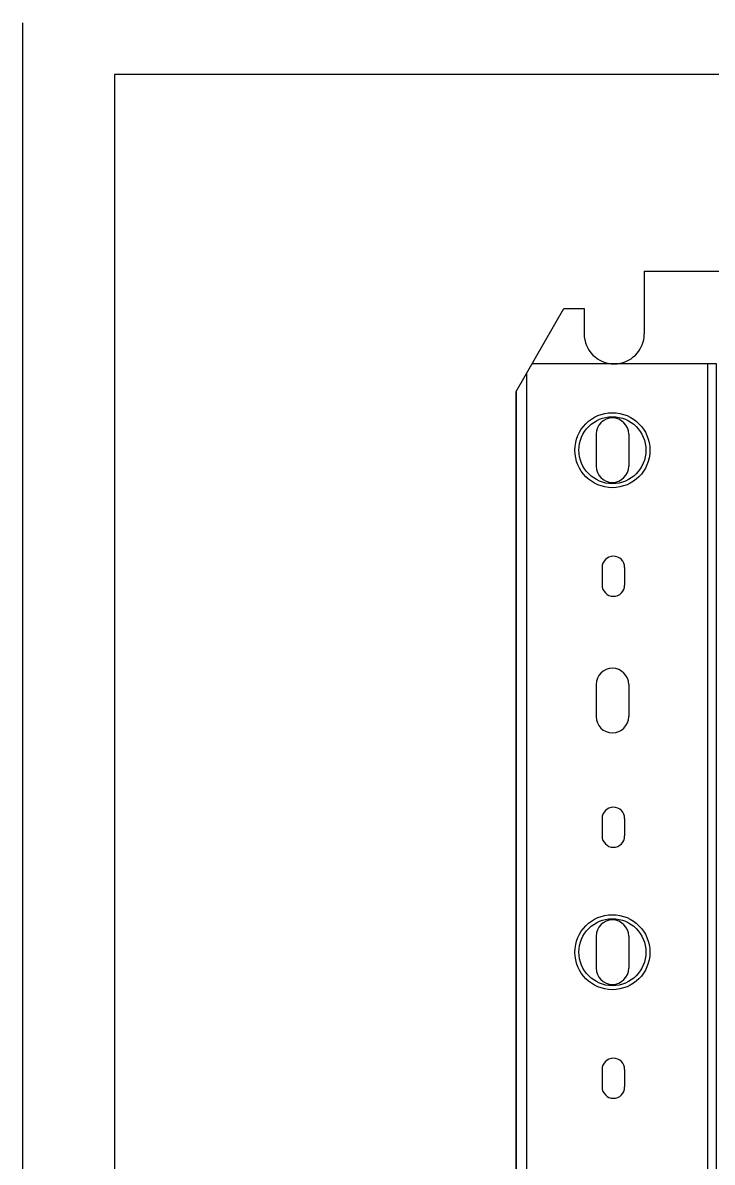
# Model space of a CAD drawing. Header units: inches. Extents: x 2 to 53, y 0 to 38.6.
# Drawn here: x 3.75 to 9.16, y 29.69 to 38.63 of the extents above; entities that cross this region are included whole.
import ezdxf

# ---------------------------------------------------------------- set-up
doc = ezdxf.new("R2010")
doc.units = ezdxf.units.IN
doc.header["$LTSCALE"] = 0.1
doc.header["$MEASUREMENT"] = 0
doc.layers.get('0').update_dxf_attribs({"plot": 0})
doc.layers.add('AC Wiring', color=7, linetype='Continuous')
doc.layers.add('Physical Devices', color=7, linetype='Continuous')
doc.layers.get('0').off()

# ---------------------------------------------------------------- blocks, each defined once
blk = doc.blocks.new('A$C704904594')
at = {"color": 7, "linetype": 'Continuous'}
for p, q in [((0, 28.7402), (0, 28.248)), ((0, 28.7402), (15.6693, 28.7402)), ((-1.0039, 27.7953), (-0.6299, 28.4449)), ((-0.6299, 28.4449), (-0.4724, 28.4449)), ((-0.4724, 28.4449), (-0.4724, 28.248)), ((-1.0039, 0.9449), (-1.0039, 27.7953))]:
    blk.add_line(p, q, dxfattribs=at)
blk.add_arc((-0.2362, 28.248), 0.2362, 180, 0, dxfattribs=at)

msp = doc.modelspace()

# ---------------------------------------------------------------- linework, layer by layer
at = {"layer": 'Physical Devices', "ltscale": 0.1}
for p, q in [((3.75, 1.625), (3.75, 38.625)), ((9.1245, 8.6658), (9.1245, 35.9493)), ((7.703, 8.7401), (7.703, 35.8751)), ((8.247, 35.3971), (8.247, 35.1471)), ((8.503, 35.3971), (8.503, 35.1471)), ((8.294, 34.3521), (8.294, 34.2145)), ((8.471, 34.3521), (8.471, 34.2145)), ((8.247, 33.4332), (8.247, 33.1832)), ((8.503, 33.4332), (8.503, 33.1832)), ((8.294, 32.3833), (8.294, 32.2457)), ((8.471, 32.3833), (8.471, 32.2457)), ((8.247, 31.4591), (8.247, 31.2091)), ((8.503, 31.4591), (8.503, 31.2091)), ((8.294, 30.4141), (8.294, 30.2765)), ((8.471, 30.4141), (8.471, 30.2765))]:
    msp.add_line(p, q, dxfattribs=at)
msp.add_lwpolyline([(4.4688, 38.2188), (4.4688, 2), (52.2813, 2), (52.2813, 38.2188)], close=True, dxfattribs=at)
for points in [[(7.7457, 8.6658), (9.1911, 8.6658), (9.1911, 35.9493), (7.7457, 35.9493)], [(7.6211, 35.7328), (7.6211, 8.8824)]]:
    msp.add_lwpolyline(points, dxfattribs=at)
for centre, radius in [((8.375, 35.2721), 0.2941), ((8.375, 35.2721), 0.2629), ((8.375, 31.3341), 0.2941), ((8.375, 31.3341), 0.2629)]:
    msp.add_circle(centre, radius, dxfattribs=at)
for centre, radius, start, end in [((8.375, 35.3971), 0.128, 360, 180), ((8.375, 35.1471), 0.128, 180, 0), ((8.3825, 34.3521), 0.0885, 0, 180), ((8.3825, 34.2145), 0.0885, 180, 0), ((8.375, 33.4332), 0.128, 0, 180), ((8.375, 33.1832), 0.128, 180, 0), ((8.3825, 32.3833), 0.0885, 0, 180), ((8.3825, 32.2457), 0.0885, 180, 0), ((8.375, 31.4591), 0.128, 360, 180), ((8.375, 31.2091), 0.128, 180, 0), ((8.3825, 30.4141), 0.0885, 0, 180), ((8.3825, 30.2765), 0.0885, 180, 0)]:
    msp.add_arc(centre, radius, start, end, dxfattribs=at)

# ---------------------------------------------------------------- block references
at = {"layer": 'AC Wiring', "ltscale": 0.1}
msp.add_blockref('A$C704904594', (8.625, 7.9375), dxfattribs=at)

doc.saveas('drawing.dxf')
